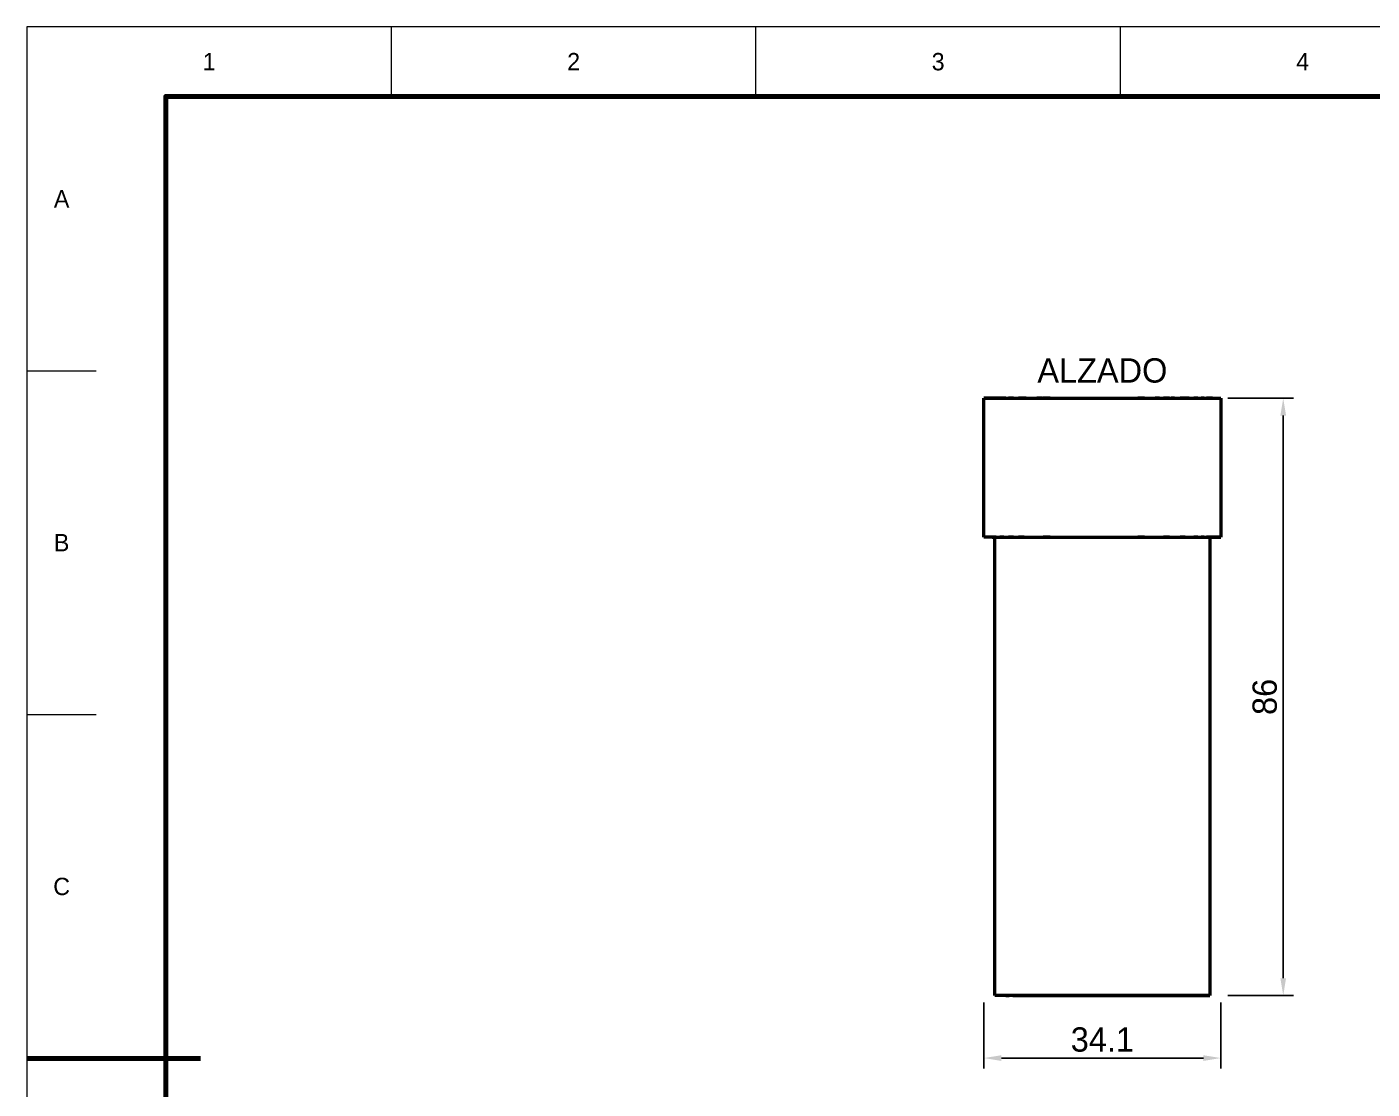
# Model space of a CAD drawing. Header units: millimetres. Extents: x 0 to 420, y 0 to 297.
# Drawn here: x 0 to 193.8, y 144.1 to 297 of the extents above; entities that cross this region are included whole.
import ezdxf
from ezdxf.enums import TextEntityAlignment as Align

# ---------------------------------------------------------------- set-up
doc = ezdxf.new("R2010")
doc.units = ezdxf.units.MM
doc.linetypes.add('DASHED', pattern=[1.524, 1.27, -0.254])
for name, color, linetype, lineweight in [('COTAS', 7, 'CONTINUOUS', 25), ('FINA', 7, 'CONTINUOUS', 18), ('NORMA', 7, 'CONTINUOUS', 70), ('OCULTA', 8, 'DASHED', 25), ('TEXTO', 7, 'CONTINUOUS', 25), ('VISIBLE', 7, 'CONTINUOUS', 50)]:
    doc.layers.add(name, color=color, linetype=linetype, lineweight=lineweight)
doc.dimstyles.new('F3D_1000', dxfattribs={"dimtxt": 3.5, "dimasz": 2.5, "dimexe": 1.5, "dimexo": 1, "dimgap": 0.9, "dimtad": 1, "dimdec": 1, "dimdsep": 46, "dimcen": 2.5, "dimazin": 3, "dimtfac": 1, "dimtmove": 0, "dimatfit": 3})

msp = doc.modelspace()

# ---------------------------------------------------------------- linework, layer by layer
at = {"layer": 'FINA'}
for p, q in [((52.5, 287), (52.5, 297)), ((105, 287), (105, 297)), ((157.5, 287), (157.5, 297)), ((0, 247.5), (10, 247.5)), ((0, 198), (10, 198)), ((0, 148.5), (10, 148.5))]:
    msp.add_line(p, q, dxfattribs=at)
msp.add_lwpolyline([(0, 0), (420, 0), (420, 297), (0, 297)], close=True, dxfattribs=at)
at = {"layer": 'NORMA'}
msp.add_line((0, 148.5), (25, 148.5), dxfattribs=at)
msp.add_lwpolyline([(20, 10), (410, 10), (410, 287), (20, 287)], close=True, dxfattribs=at)
at = {"layer": 'OCULTA'}
for p, q in [((137.85, 243.54), (137.89, 243.54)), ((137.89, 243.54), (138, 243.54)), ((138, 243.54), (138.18, 243.54)), ((138.18, 243.54), (138.43, 243.54)), ((138.43, 243.54), (138.75, 243.54)), ((138.75, 243.54), (139.15, 243.54)), ((139.08, 243.54), (139.05, 243.54)), ((139.19, 243.54), (139.08, 243.54)), ((139.15, 243.54), (139.61, 243.54)), ((139.35, 243.54), (139.19, 243.54)), ((139.59, 243.54), (139.35, 243.54)), ((139.4, 243.54), (139.43, 243.54)), ((139.43, 243.54), (139.53, 243.54)), ((139.53, 243.54), (139.7, 243.54)), ((139.89, 243.54), (139.59, 243.54)), ((139.61, 243.54), (140.13, 243.54)), ((139.7, 243.54), (139.93, 243.54)), ((139.89, 243.54), (140.26, 243.54)), ((139.93, 243.54), (140.22, 243.54)), ((140.13, 243.54), (140.72, 243.54)), ((140.22, 243.54), (140.58, 243.54)), ((140.68, 243.54), (140.26, 243.54)), ((140.58, 243.54), (141, 243.54)), ((140.68, 243.54), (141.17, 243.54)), ((140.72, 243.54), (141.37, 243.54)), ((141, 243.54), (141.48, 243.54)), ((141.72, 243.54), (141.17, 243.54)), ((141.37, 243.54), (142.08, 243.54)), ((141.48, 243.54), (142.01, 243.54)), ((141.72, 243.54), (142.33, 243.54)), ((142.01, 243.54), (142.6, 243.54)), ((142.08, 243.54), (142.84, 243.54)), ((142.33, 243.54), (142.98, 243.54)), ((142.43, 243.54), (142.4, 243.54)), ((142.51, 243.54), (142.43, 243.54)), ((142.64, 243.54), (142.51, 243.54)), ((142.6, 243.54), (143.25, 243.54)), ((142.83, 243.54), (142.64, 243.54)), ((143.06, 243.54), (142.83, 243.54)), ((142.84, 243.54), (143.66, 243.54)), ((143.69, 243.54), (142.98, 243.54)), ((143.35, 243.54), (143.06, 243.54)), ((143.25, 243.54), (143.94, 243.54)), ((143.69, 243.54), (143.35, 243.54)), ((143.66, 243.54), (144.52, 243.54)), ((143.69, 243.54), (144.45, 243.54)), ((143.69, 243.54), (144.07, 243.54)), ((143.94, 243.54), (144.68, 243.54)), ((144.07, 243.54), (144.51, 243.54)), ((144.45, 243.54), (145.25, 243.54)), ((144.98, 243.54), (144.51, 243.54)), ((144.52, 243.54), (145.43, 243.54)), ((144.68, 243.54), (145.46, 243.54)), ((144.98, 243.54), (145.5, 243.54)), ((146.09, 243.54), (145.25, 243.54)), ((145.43, 243.54), (146.38, 243.54)), ((145.46, 243.54), (146.29, 243.54)), ((146.06, 243.54), (145.5, 243.54)), ((146.06, 243.54), (146.66, 243.54)), ((146.09, 243.54), (146.98, 243.54)), ((146.29, 243.54), (147.15, 243.54)), ((146.38, 243.54), (147.36, 243.54)), ((147.29, 243.54), (146.66, 243.54)), ((146.98, 243.54), (147.89, 243.54)), ((147.15, 243.54), (148.04, 243.54)), ((147.29, 243.54), (147.96, 243.54)), ((147.36, 243.54), (148.38, 243.54)), ((147.89, 243.54), (148.83, 243.54)), ((147.96, 243.54), (148.65, 243.54)), ((148.04, 243.54), (148.97, 243.54)), ((148.38, 243.54), (149.42, 243.54)), ((148.65, 243.54), (149.37, 243.54)), ((149.81, 243.54), (148.83, 243.54)), ((148.97, 243.54), (149.92, 243.54)), ((149.37, 243.54), (150.12, 243.54)), ((149.42, 243.54), (150.49, 243.54)), ((149.81, 243.54), (150.8, 243.54)), ((149.92, 243.54), (150.89, 243.54)), ((150.12, 243.54), (150.88, 243.54)), ((150.49, 243.54), (151.57, 243.54)), ((150.8, 243.54), (151.81, 243.54)), ((150.88, 243.54), (151.66, 243.54)), ((150.89, 243.54), (151.88, 243.54)), ((151.57, 243.54), (152.67, 243.54)), ((151.66, 243.54), (152.46, 243.54)), ((151.81, 243.54), (152.83, 243.54)), ((151.88, 243.54), (152.88, 243.54)), ((152.46, 243.54), (153.27, 243.54)), ((152.67, 243.54), (153.78, 243.54)), ((152.83, 243.54), (153.86, 243.54)), ((152.88, 243.54), (153.89, 243.54)), ((153.27, 243.54), (154.08, 243.54)), ((153.78, 243.54), (154.9, 243.54)), ((153.86, 243.54), (154.9, 243.54)), ((153.89, 243.54), (154.9, 243.54)), ((154.08, 243.54), (154.9, 243.54)), ((154.9, 243.54), (155.94, 243.54)), ((154.9, 243.54), (155.72, 243.54)), ((154.9, 243.54), (155.91, 243.54)), ((154.9, 243.54), (156.02, 243.54)), ((155.72, 243.54), (156.53, 243.54)), ((155.91, 243.54), (156.92, 243.54)), ((155.94, 243.54), (156.97, 243.54)), ((156.02, 243.54), (157.13, 243.54)), ((156.53, 243.54), (157.34, 243.54)), ((156.92, 243.54), (157.92, 243.54)), ((156.97, 243.54), (157.99, 243.54)), ((157.13, 243.54), (158.23, 243.54)), ((157.34, 243.54), (158.14, 243.54)), ((157.92, 243.54), (158.91, 243.54)), ((157.99, 243.54), (159, 243.54)), ((158.14, 243.54), (158.92, 243.54)), ((158.23, 243.54), (159.31, 243.54)), ((158.91, 243.54), (159.88, 243.54)), ((158.92, 243.54), (159.68, 243.54)), ((159, 243.54), (159.99, 243.54)), ((159.31, 243.54), (160.38, 243.54)), ((159.68, 243.54), (160.43, 243.54)), ((159.88, 243.54), (160.83, 243.54)), ((159.99, 243.54), (160.97, 243.54)), ((160.38, 243.54), (161.42, 243.54)), ((160.43, 243.54), (161.15, 243.54)), ((160.83, 243.54), (161.76, 243.54)), ((160.97, 243.54), (161.91, 243.54)), ((161.15, 243.54), (161.84, 243.54)), ((161.42, 243.54), (162.44, 243.54)), ((161.76, 243.54), (162.65, 243.54)), ((161.84, 243.54), (162.51, 243.54)), ((161.91, 243.54), (162.83, 243.54)), ((162.44, 243.54), (163.43, 243.54)), ((162.51, 243.54), (163.14, 243.54)), ((162.65, 243.54), (163.51, 243.54)), ((162.83, 243.54), (163.71, 243.54)), ((163.14, 243.54), (163.74, 243.54)), ((163.43, 243.54), (164.37, 243.54)), ((164.34, 243.54), (163.51, 243.54)), ((163.71, 243.54), (164.55, 243.54)), ((163.74, 243.54), (164.3, 243.54)), ((164.3, 243.54), (164.82, 243.54)), ((164.34, 243.54), (165.12, 243.54)), ((164.37, 243.54), (165.28, 243.54)), ((164.55, 243.54), (165.35, 243.54)), ((164.82, 243.54), (165.29, 243.54)), ((165.12, 243.54), (165.86, 243.54)), ((165.28, 243.54), (166.14, 243.54)), ((165.29, 243.54), (165.73, 243.54)), ((165.35, 243.54), (166.11, 243.54)), ((165.73, 243.54), (166.11, 243.54)), ((166.55, 243.54), (165.86, 243.54)), ((166.11, 243.54), (166.82, 243.54)), ((166.11, 243.54), (166.45, 243.54)), ((166.96, 243.54), (166.14, 243.54)), ((166.45, 243.54), (166.74, 243.54)), ((166.55, 243.54), (167.2, 243.54)), ((166.74, 243.54), (166.97, 243.54)), ((166.82, 243.54), (167.47, 243.54)), ((166.96, 243.54), (167.72, 243.54)), ((166.97, 243.54), (167.16, 243.54)), ((167.16, 243.54), (167.29, 243.54)), ((167.2, 243.54), (167.79, 243.54)), ((167.29, 243.54), (167.37, 243.54)), ((167.37, 243.54), (167.4, 243.54)), ((167.47, 243.54), (168.08, 243.54)), ((168.43, 243.54), (167.72, 243.54)), ((168.32, 243.54), (167.79, 243.54)), ((168.08, 243.54), (168.63, 243.54)), ((168.32, 243.54), (168.8, 243.54)), ((168.43, 243.54), (169.08, 243.54)), ((168.63, 243.54), (169.12, 243.54)), ((169.22, 243.54), (168.8, 243.54)), ((169.08, 243.54), (169.67, 243.54)), ((169.12, 243.54), (169.54, 243.54)), ((169.58, 243.54), (169.22, 243.54)), ((169.54, 243.54), (169.91, 243.54)), ((169.87, 243.54), (169.58, 243.54)), ((170.19, 243.54), (169.67, 243.54)), ((170.1, 243.54), (169.87, 243.54)), ((169.91, 243.54), (170.21, 243.54)), ((170.27, 243.54), (170.1, 243.54)), ((170.65, 243.54), (170.19, 243.54)), ((170.21, 243.54), (170.45, 243.54)), ((170.37, 243.54), (170.27, 243.54)), ((170.4, 243.54), (170.37, 243.54)), ((170.45, 243.54), (170.61, 243.54)), ((170.61, 243.54), (170.72, 243.54)), ((171.05, 243.54), (170.65, 243.54)), ((170.72, 243.54), (170.75, 243.54)), ((171.37, 243.54), (171.05, 243.54)), ((171.62, 243.54), (171.37, 243.54)), ((171.8, 243.54), (171.62, 243.54)), ((171.91, 243.54), (171.8, 243.54)), ((171.95, 243.54), (171.91, 243.54)), ((137.85, 223.54), (137.89, 223.54)), ((137.89, 223.54), (138, 223.54)), ((138, 223.54), (138.18, 223.54)), ((138.18, 223.54), (138.43, 223.54)), ((138.43, 223.54), (138.75, 223.54)), ((138.75, 223.54), (139.15, 223.54)), ((139.08, 223.54), (139.05, 223.54)), ((139.19, 223.54), (139.08, 223.54)), ((139.15, 223.54), (139.61, 223.54)), ((139.35, 223.54), (139.19, 223.54)), ((139.59, 223.54), (139.35, 223.54)), ((139.89, 223.54), (139.59, 223.54)), ((139.61, 223.54), (140.13, 223.54)), ((139.89, 223.54), (140.26, 223.54)), ((140.13, 223.54), (140.72, 223.54)), ((140.68, 223.54), (140.26, 223.54)), ((140.68, 223.54), (141.17, 223.54)), ((140.72, 223.54), (141.37, 223.54)), ((141.72, 223.54), (141.17, 223.54)), ((141.37, 223.54), (142.08, 223.54)), ((141.72, 223.54), (142.33, 223.54)), ((142.08, 223.54), (142.84, 223.54)), ((142.33, 223.54), (142.98, 223.54)), ((142.84, 223.54), (143.66, 223.54)), ((143.69, 223.54), (142.98, 223.54)), ((143.66, 223.54), (144.52, 223.54)), ((143.69, 223.54), (144.45, 223.54)), ((144.45, 223.54), (145.25, 223.54)), ((144.52, 223.54), (145.43, 223.54)), ((146.09, 223.54), (145.25, 223.54)), ((145.43, 223.54), (146.38, 223.54)), ((146.09, 223.54), (146.98, 223.54)), ((146.38, 223.54), (147.36, 223.54)), ((146.98, 223.54), (147.89, 223.54)), ((147.36, 223.54), (148.38, 223.54)), ((147.89, 223.54), (148.83, 223.54)), ((148.38, 223.54), (149.42, 223.54)), ((149.81, 223.54), (148.83, 223.54)), ((149.42, 223.54), (150.49, 223.54)), ((149.81, 223.54), (150.8, 223.54)), ((150.49, 223.54), (151.57, 223.54)), ((150.8, 223.54), (151.81, 223.54)), ((151.57, 223.54), (152.67, 223.54)), ((151.81, 223.54), (152.83, 223.54)), ((152.67, 223.54), (153.78, 223.54)), ((152.83, 223.54), (153.86, 223.54)), ((153.78, 223.54), (154.9, 223.54)), ((153.86, 223.54), (154.9, 223.54)), ((154.9, 223.54), (155.94, 223.54)), ((154.9, 223.54), (156.02, 223.54)), ((155.94, 223.54), (156.97, 223.54)), ((156.02, 223.54), (157.13, 223.54)), ((156.97, 223.54), (157.99, 223.54)), ((157.13, 223.54), (158.23, 223.54)), ((157.99, 223.54), (159, 223.54)), ((158.23, 223.54), (159.31, 223.54)), ((159, 223.54), (159.99, 223.54)), ((159.31, 223.54), (160.38, 223.54)), ((159.99, 223.54), (160.97, 223.54)), ((160.38, 223.54), (161.42, 223.54)), ((160.97, 223.54), (161.91, 223.54)), ((161.42, 223.54), (162.44, 223.54)), ((161.91, 223.54), (162.83, 223.54)), ((162.44, 223.54), (163.43, 223.54)), ((162.83, 223.54), (163.71, 223.54)), ((163.43, 223.54), (164.37, 223.54)), ((163.71, 223.54), (164.55, 223.54)), ((164.37, 223.54), (165.28, 223.54)), ((164.55, 223.54), (165.35, 223.54)), ((165.28, 223.54), (166.14, 223.54)), ((165.35, 223.54), (166.11, 223.54)), ((166.11, 223.54), (166.82, 223.54)), ((166.96, 223.54), (166.14, 223.54)), ((166.82, 223.54), (167.47, 223.54)), ((166.96, 223.54), (167.72, 223.54)), ((167.47, 223.54), (168.08, 223.54)), ((168.43, 223.54), (167.72, 223.54)), ((168.08, 223.54), (168.63, 223.54)), ((168.43, 223.54), (169.08, 223.54)), ((168.63, 223.54), (169.12, 223.54)), ((169.08, 223.54), (169.67, 223.54)), ((169.12, 223.54), (169.54, 223.54)), ((169.54, 223.54), (169.91, 223.54)), ((170.19, 223.54), (169.67, 223.54)), ((169.91, 223.54), (170.21, 223.54)), ((170.65, 223.54), (170.19, 223.54)), ((170.21, 223.54), (170.45, 223.54)), ((170.45, 223.54), (170.61, 223.54)), ((170.61, 223.54), (170.72, 223.54)), ((171.05, 223.54), (170.65, 223.54)), ((170.72, 223.54), (170.75, 223.54)), ((171.37, 223.54), (171.05, 223.54)), ((171.62, 223.54), (171.37, 223.54)), ((171.8, 223.54), (171.62, 223.54)), ((171.91, 223.54), (171.8, 223.54)), ((171.95, 223.54), (171.91, 223.54)), ((139.4, 157.54), (139.43, 157.54)), ((139.43, 157.54), (139.53, 157.54)), ((139.53, 157.54), (139.7, 157.54)), ((139.7, 157.54), (139.93, 157.54)), ((139.93, 157.54), (140.22, 157.54)), ((140.22, 157.54), (140.58, 157.54)), ((140.58, 157.54), (141, 157.54)), ((141, 157.54), (141.48, 157.54)), ((141.48, 157.54), (142.01, 157.54)), ((142.01, 157.54), (142.6, 157.54)), ((142.43, 157.54), (142.4, 157.54)), ((142.51, 157.54), (142.43, 157.54)), ((142.64, 157.54), (142.51, 157.54)), ((142.6, 157.54), (143.25, 157.54)), ((142.83, 157.54), (142.64, 157.54)), ((143.06, 157.54), (142.83, 157.54)), ((143.35, 157.54), (143.06, 157.54)), ((143.25, 157.54), (143.94, 157.54)), ((143.69, 157.54), (143.35, 157.54)), ((143.69, 157.54), (144.07, 157.54)), ((143.94, 157.54), (144.68, 157.54)), ((144.07, 157.54), (144.51, 157.54)), ((144.98, 157.54), (144.51, 157.54)), ((144.68, 157.54), (145.46, 157.54)), ((144.98, 157.54), (145.5, 157.54)), ((145.46, 157.54), (146.29, 157.54)), ((146.06, 157.54), (145.5, 157.54)), ((146.06, 157.54), (146.66, 157.54)), ((146.29, 157.54), (147.15, 157.54)), ((147.29, 157.54), (146.66, 157.54)), ((147.15, 157.54), (148.04, 157.54)), ((147.29, 157.54), (147.96, 157.54)), ((147.96, 157.54), (148.65, 157.54)), ((148.04, 157.54), (148.97, 157.54)), ((148.65, 157.54), (149.37, 157.54)), ((148.97, 157.54), (149.92, 157.54)), ((149.37, 157.54), (150.12, 157.54)), ((149.92, 157.54), (150.89, 157.54)), ((150.12, 157.54), (150.88, 157.54)), ((150.88, 157.54), (151.66, 157.54)), ((150.89, 157.54), (151.88, 157.54)), ((151.66, 157.54), (152.46, 157.54)), ((151.88, 157.54), (152.88, 157.54)), ((152.46, 157.54), (153.27, 157.54)), ((152.88, 157.54), (153.89, 157.54)), ((153.27, 157.54), (154.08, 157.54)), ((153.89, 157.54), (154.9, 157.54)), ((154.08, 157.54), (154.9, 157.54)), ((154.9, 157.54), (155.72, 157.54)), ((154.9, 157.54), (155.91, 157.54)), ((155.72, 157.54), (156.53, 157.54)), ((155.91, 157.54), (156.92, 157.54)), ((156.53, 157.54), (157.34, 157.54)), ((156.92, 157.54), (157.92, 157.54)), ((157.34, 157.54), (158.14, 157.54)), ((157.92, 157.54), (158.91, 157.54)), ((158.14, 157.54), (158.92, 157.54)), ((158.91, 157.54), (159.88, 157.54)), ((158.92, 157.54), (159.68, 157.54)), ((159.68, 157.54), (160.43, 157.54)), ((159.88, 157.54), (160.83, 157.54)), ((160.43, 157.54), (161.15, 157.54)), ((160.83, 157.54), (161.76, 157.54)), ((161.15, 157.54), (161.84, 157.54)), ((161.76, 157.54), (162.65, 157.54)), ((161.84, 157.54), (162.51, 157.54)), ((162.51, 157.54), (163.14, 157.54)), ((162.65, 157.54), (163.51, 157.54)), ((163.14, 157.54), (163.74, 157.54)), ((164.34, 157.54), (163.51, 157.54)), ((163.74, 157.54), (164.3, 157.54)), ((164.3, 157.54), (164.82, 157.54)), ((164.34, 157.54), (165.12, 157.54)), ((164.82, 157.54), (165.29, 157.54)), ((165.12, 157.54), (165.86, 157.54)), ((165.29, 157.54), (165.73, 157.54)), ((165.73, 157.54), (166.11, 157.54)), ((166.55, 157.54), (165.86, 157.54)), ((166.11, 157.54), (166.45, 157.54)), ((166.45, 157.54), (166.74, 157.54)), ((166.55, 157.54), (167.2, 157.54)), ((166.74, 157.54), (166.97, 157.54)), ((166.97, 157.54), (167.16, 157.54)), ((167.16, 157.54), (167.29, 157.54)), ((167.2, 157.54), (167.79, 157.54)), ((167.29, 157.54), (167.37, 157.54)), ((167.37, 157.54), (167.4, 157.54)), ((168.32, 157.54), (167.79, 157.54)), ((168.32, 157.54), (168.8, 157.54)), ((169.22, 157.54), (168.8, 157.54)), ((169.58, 157.54), (169.22, 157.54)), ((169.87, 157.54), (169.58, 157.54)), ((170.1, 157.54), (169.87, 157.54)), ((170.27, 157.54), (170.1, 157.54)), ((170.37, 157.54), (170.27, 157.54)), ((170.4, 157.54), (170.37, 157.54))]:
    msp.add_line(p, q, dxfattribs=at)
at = {"layer": 'VISIBLE'}
for p, q in [((137.89, 243.54), (137.85, 243.54)), ((137.85, 223.54), (137.85, 243.54)), ((137.85, 243.54), (137.85, 243.54)), ((137.85, 243.54), (137.85, 243.54)), ((137.85, 243.54), (171.95, 243.54)), ((138, 243.54), (137.89, 243.54)), ((138.18, 243.54), (138, 243.54)), ((138.43, 243.54), (138.18, 243.54)), ((138.75, 243.54), (138.43, 243.54)), ((139.15, 243.54), (138.75, 243.54)), ((139.05, 243.54), (139.08, 243.54)), ((139.08, 243.54), (139.19, 243.54)), ((139.61, 243.54), (139.15, 243.54)), ((139.19, 243.54), (139.35, 243.54)), ((139.35, 243.54), (139.59, 243.54)), ((139.43, 243.54), (139.4, 243.54)), ((139.53, 243.54), (139.43, 243.54)), ((139.7, 243.54), (139.53, 243.54)), ((139.59, 243.54), (139.89, 243.54)), ((139.61, 243.54), (140.13, 243.54)), ((139.93, 243.54), (139.7, 243.54)), ((139.89, 243.54), (140.26, 243.54)), ((140.22, 243.54), (139.93, 243.54)), ((140.72, 243.54), (140.13, 243.54)), ((140.58, 243.54), (140.22, 243.54)), ((140.26, 243.54), (140.68, 243.54)), ((141, 243.54), (140.58, 243.54)), ((140.68, 243.54), (141.17, 243.54)), ((140.72, 243.54), (141.37, 243.54)), ((141, 243.54), (141.48, 243.54)), ((141.17, 243.54), (141.72, 243.54)), ((142.08, 243.54), (141.37, 243.54)), ((142.01, 243.54), (141.48, 243.54)), ((141.72, 243.54), (142.33, 243.54)), ((142.01, 243.54), (142.6, 243.54)), ((142.08, 243.54), (142.84, 243.54)), ((142.33, 243.54), (142.98, 243.54)), ((142.4, 243.54), (142.43, 243.54)), ((142.43, 243.54), (142.51, 243.54)), ((142.51, 243.54), (142.64, 243.54)), ((142.6, 243.54), (143.25, 243.54)), ((142.64, 243.54), (142.83, 243.54)), ((142.83, 243.54), (143.06, 243.54)), ((143.66, 243.54), (142.84, 243.54)), ((142.98, 243.54), (143.69, 243.54)), ((143.06, 243.54), (143.35, 243.54)), ((143.94, 243.54), (143.25, 243.54)), ((143.35, 243.54), (143.69, 243.54)), ((143.66, 243.54), (144.52, 243.54)), ((143.69, 243.54), (144.07, 243.54)), ((143.69, 243.54), (144.45, 243.54)), ((143.94, 243.54), (144.68, 243.54)), ((144.07, 243.54), (144.51, 243.54)), ((144.45, 243.54), (145.25, 243.54)), ((144.51, 243.54), (144.98, 243.54)), ((144.52, 243.54), (145.43, 243.54)), ((144.68, 243.54), (145.46, 243.54)), ((144.98, 243.54), (145.5, 243.54)), ((145.25, 243.54), (146.09, 243.54)), ((145.43, 243.54), (146.38, 243.54)), ((146.29, 243.54), (145.46, 243.54)), ((145.5, 243.54), (146.06, 243.54)), ((146.06, 243.54), (146.66, 243.54)), ((146.09, 243.54), (146.98, 243.54)), ((146.29, 243.54), (147.15, 243.54)), ((147.36, 243.54), (146.38, 243.54)), ((146.66, 243.54), (147.29, 243.54)), ((146.98, 243.54), (147.89, 243.54)), ((147.15, 243.54), (148.04, 243.54)), ((147.29, 243.54), (147.96, 243.54)), ((147.36, 243.54), (148.38, 243.54)), ((147.89, 243.54), (148.83, 243.54)), ((147.96, 243.54), (148.65, 243.54)), ((148.04, 243.54), (148.97, 243.54)), ((148.38, 243.54), (149.42, 243.54)), ((148.65, 243.54), (149.37, 243.54)), ((148.83, 243.54), (149.81, 243.54)), ((148.97, 243.54), (149.92, 243.54)), ((149.37, 243.54), (150.12, 243.54)), ((149.42, 243.54), (150.49, 243.54)), ((149.81, 243.54), (150.8, 243.54)), ((149.92, 243.54), (150.89, 243.54)), ((150.12, 243.54), (150.88, 243.54)), ((150.49, 243.54), (151.57, 243.54)), ((150.8, 243.54), (151.81, 243.54)), ((150.88, 243.54), (151.66, 243.54)), ((150.89, 243.54), (151.88, 243.54)), ((151.57, 243.54), (152.67, 243.54)), ((151.66, 243.54), (152.46, 243.54)), ((151.81, 243.54), (152.83, 243.54)), ((151.88, 243.54), (152.88, 243.54)), ((152.46, 243.54), (153.27, 243.54)), ((152.67, 243.54), (153.78, 243.54)), ((152.83, 243.54), (153.86, 243.54)), ((152.88, 243.54), (153.89, 243.54)), ((153.27, 243.54), (154.08, 243.54)), ((153.78, 243.54), (154.9, 243.54)), ((153.86, 243.54), (154.9, 243.54)), ((153.89, 243.54), (154.9, 243.54)), ((154.08, 243.54), (154.9, 243.54)), ((154.9, 243.54), (155.91, 243.54)), ((154.9, 243.54), (156.02, 243.54)), ((154.9, 243.54), (155.72, 243.54)), ((154.9, 243.54), (155.94, 243.54)), ((155.72, 243.54), (156.53, 243.54)), ((155.91, 243.54), (156.92, 243.54)), ((155.94, 243.54), (156.97, 243.54)), ((156.02, 243.54), (157.13, 243.54)), ((156.53, 243.54), (157.34, 243.54)), ((156.92, 243.54), (157.92, 243.54)), ((156.97, 243.54), (157.99, 243.54)), ((157.13, 243.54), (158.23, 243.54)), ((157.34, 243.54), (158.14, 243.54)), ((157.92, 243.54), (158.91, 243.54)), ((157.99, 243.54), (159, 243.54)), ((158.14, 243.54), (158.92, 243.54)), ((158.23, 243.54), (159.31, 243.54)), ((158.91, 243.54), (159.88, 243.54)), ((158.92, 243.54), (159.68, 243.54)), ((159, 243.54), (159.99, 243.54)), ((159.31, 243.54), (160.38, 243.54)), ((159.68, 243.54), (160.43, 243.54)), ((159.88, 243.54), (160.83, 243.54)), ((160.97, 243.54), (159.99, 243.54)), ((160.38, 243.54), (161.42, 243.54)), ((160.43, 243.54), (161.15, 243.54)), ((160.83, 243.54), (161.76, 243.54)), ((160.97, 243.54), (161.91, 243.54)), ((161.15, 243.54), (161.84, 243.54)), ((161.42, 243.54), (162.44, 243.54)), ((161.76, 243.54), (162.65, 243.54)), ((161.84, 243.54), (162.51, 243.54)), ((161.91, 243.54), (162.83, 243.54)), ((162.44, 243.54), (163.43, 243.54)), ((163.14, 243.54), (162.51, 243.54)), ((162.65, 243.54), (163.51, 243.54)), ((162.83, 243.54), (163.71, 243.54)), ((163.14, 243.54), (163.74, 243.54)), ((163.43, 243.54), (164.37, 243.54)), ((163.51, 243.54), (164.34, 243.54)), ((164.55, 243.54), (163.71, 243.54)), ((164.3, 243.54), (163.74, 243.54)), ((164.3, 243.54), (164.82, 243.54)), ((164.34, 243.54), (165.12, 243.54)), ((164.37, 243.54), (165.28, 243.54)), ((164.55, 243.54), (165.35, 243.54)), ((165.29, 243.54), (164.82, 243.54)), ((165.12, 243.54), (165.86, 243.54)), ((165.28, 243.54), (166.14, 243.54)), ((165.29, 243.54), (165.73, 243.54)), ((165.35, 243.54), (166.11, 243.54)), ((165.73, 243.54), (166.11, 243.54)), ((165.86, 243.54), (166.55, 243.54)), ((166.45, 243.54), (166.11, 243.54)), ((166.82, 243.54), (166.11, 243.54)), ((166.14, 243.54), (166.96, 243.54)), ((166.74, 243.54), (166.45, 243.54)), ((166.55, 243.54), (167.2, 243.54)), ((166.97, 243.54), (166.74, 243.54)), ((166.82, 243.54), (167.47, 243.54)), ((166.96, 243.54), (167.72, 243.54)), ((167.16, 243.54), (166.97, 243.54)), ((167.29, 243.54), (167.16, 243.54)), ((167.2, 243.54), (167.79, 243.54)), ((167.37, 243.54), (167.29, 243.54)), ((167.4, 243.54), (167.37, 243.54)), ((167.47, 243.54), (168.08, 243.54)), ((167.72, 243.54), (168.43, 243.54)), ((167.79, 243.54), (168.32, 243.54)), ((168.63, 243.54), (168.08, 243.54)), ((168.32, 243.54), (168.8, 243.54)), ((168.43, 243.54), (169.08, 243.54)), ((168.63, 243.54), (169.12, 243.54)), ((168.8, 243.54), (169.22, 243.54)), ((169.08, 243.54), (169.67, 243.54)), ((169.54, 243.54), (169.12, 243.54)), ((169.22, 243.54), (169.58, 243.54)), ((169.54, 243.54), (169.91, 243.54)), ((169.58, 243.54), (169.87, 243.54)), ((169.67, 243.54), (170.19, 243.54)), ((169.87, 243.54), (170.1, 243.54)), ((170.21, 243.54), (169.91, 243.54)), ((170.1, 243.54), (170.27, 243.54)), ((170.19, 243.54), (170.65, 243.54)), ((170.45, 243.54), (170.21, 243.54)), ((170.27, 243.54), (170.37, 243.54)), ((170.37, 243.54), (170.4, 243.54)), ((170.61, 243.54), (170.45, 243.54)), ((170.72, 243.54), (170.61, 243.54)), ((170.65, 243.54), (171.05, 243.54)), ((170.75, 243.54), (170.72, 243.54)), ((171.05, 243.54), (171.37, 243.54)), ((171.37, 243.54), (171.62, 243.54)), ((171.62, 243.54), (171.8, 243.54)), ((171.8, 243.54), (171.91, 243.54)), ((171.91, 243.54), (171.95, 243.54)), ((171.95, 243.54), (171.95, 243.54)), ((171.95, 243.54), (171.95, 243.54)), ((171.95, 243.54), (171.95, 223.54)), ((137.89, 223.54), (137.85, 223.54)), ((137.85, 223.54), (137.85, 223.54)), ((139.4, 223.54), (137.85, 223.54)), ((137.85, 223.54), (137.85, 223.54)), ((138, 223.54), (137.89, 223.54)), ((138.18, 223.54), (138, 223.54)), ((138.43, 223.54), (138.18, 223.54)), ((138.75, 223.54), (138.43, 223.54)), ((139.15, 223.54), (138.75, 223.54)), ((139.05, 223.54), (139.08, 223.54)), ((139.08, 223.54), (139.19, 223.54)), ((139.61, 223.54), (139.15, 223.54)), ((139.19, 223.54), (139.35, 223.54)), ((139.35, 223.54), (139.59, 223.54)), ((139.4, 157.54), (139.4, 223.54)), ((139.4, 223.54), (139.4, 223.54)), ((139.4, 223.54), (139.4, 223.54)), ((139.4, 223.54), (139.4, 223.54)), ((139.4, 223.54), (139.4, 223.54)), ((139.4, 223.54), (139.4, 223.54)), ((139.4, 223.54), (139.4, 223.54)), ((139.4, 223.54), (139.4, 223.54)), ((139.4, 223.54), (139.4, 223.54)), ((139.4, 223.54), (139.4, 223.54)), ((139.4, 223.54), (139.4, 223.54)), ((139.4, 223.54), (139.4, 223.54)), ((139.4, 223.54), (139.4, 223.54)), ((139.4, 223.54), (139.4, 223.54)), ((139.4, 223.54), (139.4, 223.54)), ((139.4, 223.54), (139.4, 223.54)), ((139.4, 223.54), (139.4, 223.54)), ((139.59, 223.54), (139.89, 223.54)), ((139.61, 223.54), (140.13, 223.54)), ((139.89, 223.54), (140.26, 223.54)), ((140.72, 223.54), (140.13, 223.54)), ((140.26, 223.54), (140.68, 223.54)), ((140.68, 223.54), (141.17, 223.54)), ((140.72, 223.54), (141.37, 223.54)), ((141.17, 223.54), (141.72, 223.54)), ((142.08, 223.54), (141.37, 223.54)), ((141.72, 223.54), (142.33, 223.54)), ((142.08, 223.54), (142.84, 223.54)), ((142.33, 223.54), (142.98, 223.54)), ((143.66, 223.54), (142.84, 223.54)), ((142.98, 223.54), (143.69, 223.54)), ((143.66, 223.54), (144.52, 223.54)), ((143.69, 223.54), (144.45, 223.54)), ((144.45, 223.54), (145.25, 223.54)), ((144.52, 223.54), (145.43, 223.54)), ((145.25, 223.54), (146.09, 223.54)), ((145.43, 223.54), (146.38, 223.54)), ((146.09, 223.54), (146.98, 223.54)), ((147.36, 223.54), (146.38, 223.54)), ((146.98, 223.54), (147.89, 223.54)), ((147.36, 223.54), (148.38, 223.54)), ((147.89, 223.54), (148.83, 223.54)), ((148.38, 223.54), (149.42, 223.54)), ((148.83, 223.54), (149.81, 223.54)), ((149.42, 223.54), (150.49, 223.54)), ((149.81, 223.54), (150.8, 223.54)), ((150.49, 223.54), (151.57, 223.54)), ((150.8, 223.54), (151.81, 223.54)), ((151.57, 223.54), (152.67, 223.54)), ((151.81, 223.54), (152.83, 223.54)), ((152.67, 223.54), (153.78, 223.54)), ((152.83, 223.54), (153.86, 223.54)), ((153.78, 223.54), (154.9, 223.54)), ((153.86, 223.54), (154.9, 223.54)), ((154.9, 223.54), (156.02, 223.54)), ((154.9, 223.54), (155.94, 223.54)), ((155.94, 223.54), (156.97, 223.54)), ((156.02, 223.54), (157.13, 223.54)), ((156.97, 223.54), (157.99, 223.54)), ((157.13, 223.54), (158.23, 223.54)), ((157.99, 223.54), (159, 223.54)), ((158.23, 223.54), (159.31, 223.54)), ((159, 223.54), (159.99, 223.54)), ((159.31, 223.54), (160.38, 223.54)), ((160.97, 223.54), (159.99, 223.54)), ((160.38, 223.54), (161.42, 223.54)), ((160.97, 223.54), (161.91, 223.54)), ((161.42, 223.54), (162.44, 223.54)), ((161.91, 223.54), (162.83, 223.54)), ((162.44, 223.54), (163.43, 223.54)), ((162.83, 223.54), (163.71, 223.54)), ((163.43, 223.54), (164.37, 223.54)), ((164.55, 223.54), (163.71, 223.54)), ((164.37, 223.54), (165.28, 223.54)), ((164.55, 223.54), (165.35, 223.54)), ((165.28, 223.54), (166.14, 223.54)), ((165.35, 223.54), (166.11, 223.54)), ((166.82, 223.54), (166.11, 223.54)), ((166.14, 223.54), (166.96, 223.54)), ((166.82, 223.54), (167.47, 223.54)), ((166.96, 223.54), (167.72, 223.54)), ((167.47, 223.54), (168.08, 223.54)), ((167.72, 223.54), (168.43, 223.54)), ((168.63, 223.54), (168.08, 223.54)), ((168.43, 223.54), (169.08, 223.54)), ((168.63, 223.54), (169.12, 223.54)), ((169.08, 223.54), (169.67, 223.54)), ((169.54, 223.54), (169.12, 223.54)), ((169.54, 223.54), (169.91, 223.54)), ((169.67, 223.54), (170.19, 223.54)), ((170.21, 223.54), (169.91, 223.54)), ((170.19, 223.54), (170.65, 223.54)), ((170.45, 223.54), (170.21, 223.54)), ((171.95, 223.54), (170.4, 223.54)), ((170.4, 223.54), (170.4, 223.54)), ((170.4, 223.54), (170.4, 223.54)), ((170.4, 223.54), (170.4, 223.54)), ((170.4, 223.54), (170.4, 223.54)), ((170.4, 223.54), (170.4, 223.54)), ((170.4, 223.54), (170.4, 223.54)), ((170.4, 223.54), (170.4, 223.54)), ((170.4, 223.54), (170.4, 223.54)), ((170.4, 223.54), (170.4, 223.54)), ((170.4, 223.54), (170.4, 223.54)), ((170.4, 223.54), (170.4, 223.54)), ((170.4, 223.54), (170.4, 223.54)), ((170.4, 223.54), (170.4, 223.54)), ((170.4, 223.54), (170.4, 223.54)), ((170.4, 223.54), (170.4, 223.54)), ((170.4, 223.54), (170.4, 223.54)), ((170.4, 223.54), (170.4, 157.54)), ((170.61, 223.54), (170.45, 223.54)), ((170.72, 223.54), (170.61, 223.54)), ((170.65, 223.54), (171.05, 223.54)), ((170.75, 223.54), (170.72, 223.54)), ((171.05, 223.54), (171.37, 223.54)), ((171.37, 223.54), (171.62, 223.54)), ((171.62, 223.54), (171.8, 223.54)), ((171.8, 223.54), (171.91, 223.54)), ((171.91, 223.54), (171.95, 223.54)), ((171.95, 223.54), (171.95, 223.54)), ((171.95, 223.54), (171.95, 223.54)), ((139.43, 157.54), (139.4, 157.54)), ((170.4, 157.54), (139.4, 157.54)), ((139.4, 157.54), (139.4, 157.54)), ((139.4, 157.54), (139.4, 157.54)), ((139.53, 157.54), (139.43, 157.54)), ((139.7, 157.54), (139.53, 157.54)), ((139.93, 157.54), (139.7, 157.54)), ((140.22, 157.54), (139.93, 157.54)), ((140.58, 157.54), (140.22, 157.54)), ((141, 157.54), (140.58, 157.54)), ((141, 157.54), (141.48, 157.54)), ((142.01, 157.54), (141.48, 157.54)), ((142.01, 157.54), (142.6, 157.54)), ((142.4, 157.54), (142.43, 157.54)), ((142.43, 157.54), (142.51, 157.54)), ((142.51, 157.54), (142.64, 157.54)), ((142.6, 157.54), (143.25, 157.54)), ((142.64, 157.54), (142.83, 157.54)), ((142.83, 157.54), (143.06, 157.54)), ((143.06, 157.54), (143.35, 157.54)), ((143.94, 157.54), (143.25, 157.54)), ((143.35, 157.54), (143.69, 157.54)), ((143.69, 157.54), (144.07, 157.54)), ((143.94, 157.54), (144.68, 157.54)), ((144.07, 157.54), (144.51, 157.54)), ((144.51, 157.54), (144.98, 157.54)), ((144.68, 157.54), (145.46, 157.54)), ((144.98, 157.54), (145.5, 157.54)), ((146.29, 157.54), (145.46, 157.54)), ((145.5, 157.54), (146.06, 157.54)), ((146.06, 157.54), (146.66, 157.54)), ((146.29, 157.54), (147.15, 157.54)), ((146.66, 157.54), (147.29, 157.54)), ((147.15, 157.54), (148.04, 157.54)), ((147.29, 157.54), (147.96, 157.54)), ((147.96, 157.54), (148.65, 157.54)), ((148.04, 157.54), (148.97, 157.54)), ((148.65, 157.54), (149.37, 157.54)), ((148.97, 157.54), (149.92, 157.54)), ((149.37, 157.54), (150.12, 157.54)), ((149.92, 157.54), (150.89, 157.54)), ((150.12, 157.54), (150.88, 157.54)), ((150.88, 157.54), (151.66, 157.54)), ((150.89, 157.54), (151.88, 157.54)), ((151.66, 157.54), (152.46, 157.54)), ((151.88, 157.54), (152.88, 157.54)), ((152.46, 157.54), (153.27, 157.54)), ((152.88, 157.54), (153.89, 157.54)), ((153.27, 157.54), (154.08, 157.54)), ((153.89, 157.54), (154.9, 157.54)), ((154.08, 157.54), (154.9, 157.54)), ((154.9, 157.54), (155.91, 157.54)), ((154.9, 157.54), (155.72, 157.54)), ((155.72, 157.54), (156.53, 157.54)), ((155.91, 157.54), (156.92, 157.54)), ((156.53, 157.54), (157.34, 157.54)), ((156.92, 157.54), (157.92, 157.54)), ((157.34, 157.54), (158.14, 157.54)), ((157.92, 157.54), (158.91, 157.54)), ((158.14, 157.54), (158.92, 157.54)), ((158.91, 157.54), (159.88, 157.54)), ((158.92, 157.54), (159.68, 157.54)), ((159.68, 157.54), (160.43, 157.54)), ((159.88, 157.54), (160.83, 157.54)), ((160.43, 157.54), (161.15, 157.54)), ((160.83, 157.54), (161.76, 157.54)), ((161.15, 157.54), (161.84, 157.54)), ((161.76, 157.54), (162.65, 157.54)), ((161.84, 157.54), (162.51, 157.54)), ((163.14, 157.54), (162.51, 157.54)), ((162.65, 157.54), (163.51, 157.54)), ((163.14, 157.54), (163.74, 157.54)), ((163.51, 157.54), (164.34, 157.54)), ((164.3, 157.54), (163.74, 157.54)), ((164.3, 157.54), (164.82, 157.54)), ((164.34, 157.54), (165.12, 157.54)), ((165.29, 157.54), (164.82, 157.54)), ((165.12, 157.54), (165.86, 157.54)), ((165.29, 157.54), (165.73, 157.54)), ((165.73, 157.54), (166.11, 157.54)), ((165.86, 157.54), (166.55, 157.54)), ((166.45, 157.54), (166.11, 157.54)), ((166.74, 157.54), (166.45, 157.54)), ((166.55, 157.54), (167.2, 157.54)), ((166.97, 157.54), (166.74, 157.54)), ((167.16, 157.54), (166.97, 157.54)), ((167.29, 157.54), (167.16, 157.54)), ((167.2, 157.54), (167.79, 157.54)), ((167.37, 157.54), (167.29, 157.54)), ((167.4, 157.54), (167.37, 157.54)), ((167.79, 157.54), (168.32, 157.54)), ((168.32, 157.54), (168.8, 157.54)), ((168.8, 157.54), (169.22, 157.54)), ((169.22, 157.54), (169.58, 157.54)), ((169.58, 157.54), (169.87, 157.54)), ((169.87, 157.54), (170.1, 157.54)), ((170.1, 157.54), (170.27, 157.54)), ((170.27, 157.54), (170.37, 157.54)), ((170.37, 157.54), (170.4, 157.54)), ((170.4, 157.54), (170.4, 157.54)), ((170.4, 157.54), (170.4, 157.54))]:
    msp.add_line(p, q, dxfattribs=at)

# ---------------------------------------------------------------- texts
at = {"layer": 'TEXTO'}
for s, height, p in [('1', 2.5, (26.25, 292)), ('2', 2.5, (78.75, 292)), ('3', 2.5, (131.25, 292)), ('4', 2.5, (183.75, 292)), ('A', 2.5, (5, 272.25)), ('ALZADO', 3.5, (154.9, 247.54)), ('B', 2.5, (5, 222.75)), ('C', 2.5, (5, 173.25))]:
    msp.add_text(s, height=height, dxfattribs=at).set_placement(p, align=Align.MIDDLE_CENTER)

# ---------------------------------------------------------------- dimensions: what is measured, and where the dimension line sits
at = {"layer": 'COTAS'}
msp.add_linear_dim(base=(180.95, 157.54), p1=(171.95, 157.54), p2=(171.95, 243.54), angle=90, dimstyle='F3D_1000', dxfattribs=at).render()
msp.add_linear_dim(base=(137.85, 148.54), p1=(137.85, 157.54), p2=(171.95, 157.54), dimstyle='F3D_1000', dxfattribs=at).render()

doc.saveas('drawing.dxf')
